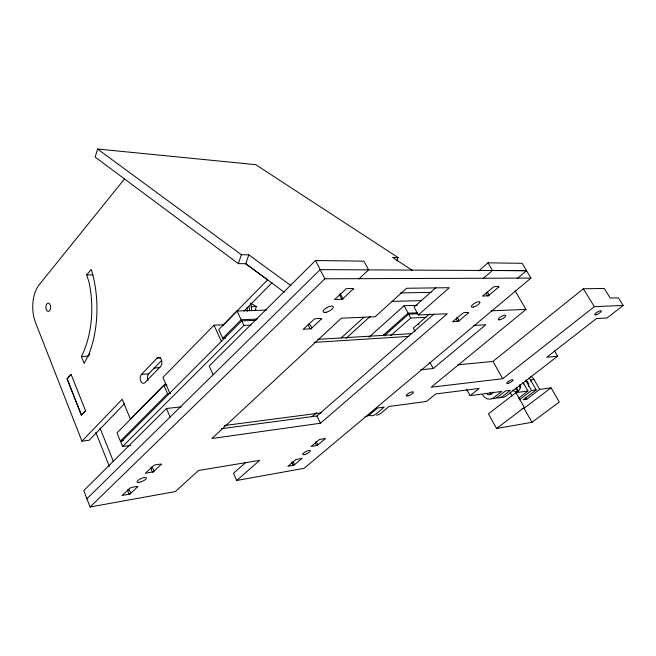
<?xml version="1.0" encoding="UTF-8"?>
<svg xmlns="http://www.w3.org/2000/svg" width="656" height="656" viewBox="0 0 656 656"><rect width="100%" height="100%" fill="white"/><g stroke="black" fill="none" stroke-linecap="round" stroke-linejoin="round"><path stroke-width="0.98" d="M255.266 310.419L256.332 306.549L251.1 303.408M396.782 260.981L398.118 257.57L255.717 164.656L97.539 149.01L95.145 157.096L238.325 263.63L245.738 263.712L284.368 292.281M238.325 263.63L241.408 254.725L248.821 254.856L290.952 285.631M245.738 263.712L248.821 254.856M124.402 179.08L39.245 284.671A27.593 15.752 89.2 0 0 35.539 322.613L81.943 441.176L89.159 440.25L124.509 403.67M86.715 274.856L91.25 269.452A81.483 46.568 89.2 0 1 88.986 354.035L84.14 363.383L81.385 356.544A73.185 41.812 89.2 0 0 89.003 282.178L86.715 274.856L93.029 274.864M127.723 489.581C128.215 496.961 133.307 494.526 128.519 489.212M150.954 467.416C151.577 474.903 156.62 472.517 151.766 467.039M71.102 374.355L67.084 378.848L81.418 415.182L85.559 410.771L71.102 374.355L67.084 378.848L81.442 415.174L85.575 410.763M308.476 324.392C309.386 331.649 314.601 329.443 309.361 323.982M339.693 294.79L341.825 299.505L342.785 299.243L343.08 298.857L340.144 293.494M157.014 358.143A4.895 3.091 87.1 0 1 161.335 359.636A4.895 3.091 87.1 0 1 160.589 366.401L144.935 382.604A4.838 3.001 86.7 0 1 140.745 381.054A4.838 3.001 86.7 0 1 141.458 374.404L157.014 358.143L160.654 357.889M81.943 441.176L122.205 399.266L130.429 419.192L165.632 383.448M148.01 380.431A4.813 3.009 86.6 0 1 148.723 373.822L161.458 360.587M223.606 324.786L213.971 325.204L162.967 377.397L169.773 393.124M223.097 325.089L267.64 279.866L245.459 263.532M166.919 385.015L163.91 385.293L117.039 432.886L120.384 441.119L123.385 440.725M266.492 310.083L237.046 311.01L218.735 329.607L222.737 338.266L225.746 338.094M244.007 311.018L272.027 282.736M120.384 441.119L167.551 393.723L170.56 393.428M222.737 338.266L241.178 319.734L257.414 319.095M255.947 320.333L241.744 320.907L120.843 442.218L122.582 446.498L130.692 445.383M122.582 446.498L243.884 325.442L250.986 325.122M181.146 406.868L166.46 408.491L83.779 490.581L90.093 506.99L175.406 491.557L198.465 470.508L259.735 460.323L236.701 480.487L233.511 473.271L245.721 462.472M358.914 278.972L368.557 269.846L363.916 261.154L315.511 260.506L209.215 366.04L213.151 374.748M86.92 498.74L320.194 269.616L526.547 270.698L517.158 278.587M291.977 461.734C291.994 466.605 296.52 466.268 293.06 462.275M90.093 506.99L324.884 278.792L530.95 278.078L522.143 263.327L488.015 262.826L478.782 270.903M315.528 442.907C316.356 448.204 319.628 444.85 315.79 441.701M456.264 317.98C456.732 323.523 461.562 321.866 457.011 317.627M486.645 293.257C487.219 298.472 491.41 295.208 486.932 292.068M130.323 493.689L137.366 487.006C141.007 485.809 129.65 487.236 129.929 488.277L122.008 495.551L129.527 494.058M153.643 471.574L160.999 464.604C164.681 463.431 153.356 464.628 153.537 465.768L145.279 473.296L152.832 471.951M311.518 328.303L320.973 319.39C324.991 318.226 313.478 318.127 313.666 319.702L303.162 329.353L310.632 328.713M342.858 298.751L352.78 289.394C357.307 288.378 345.081 287.845 345.523 289.493L334.511 299.62L341.948 299.161M341.128 338.037L363.809 317.299M346.007 338.398L370.181 316.397M368.975 337.192L404.071 305.745L417.355 305.327M435.822 287.738L414.034 307.098L418.315 314.978L447.31 313.765L320.472 423.235L211.913 438.503L341.374 318.185L375.134 316.782L406.556 288.271L449.311 287.697L418.315 314.978M382.924 335.511L408.081 313.166L417.265 312.805M384.162 335.856L408.622 314.158L417.806 313.789M390.771 335.618L410.705 318.021L425.998 317.34M311.994 416.667L316.594 412.64M429.516 313.962L413.354 328.09L415.133 331.395M221.556 428.688L316.955 415.978L433.837 314.167M483.177 278.505L492.467 270.461L526.522 270.657M458.938 320.94L467.925 313.215C471.229 312.281 462.66 312.092 462.521 313.445L452.517 321.834L458.101 321.284M488.851 295.405L498.298 287.361C501.725 286.434 493 286.073 492.968 287.435L482.545 296.127L488.089 295.758M294.265 464.866L302.08 458.421L295.831 459.536L287.877 466.342L293.593 465.194M317.463 445.194L325.556 438.511L319.324 439.528L311.083 446.547L316.782 445.522M530.95 278.078L304.163 468.294L236.701 480.487M420.652 369.779L433.247 368.533L485.817 324.761L473.607 325.442M515.075 290.813L525.997 309.419L431.181 387.22L502.717 378.717L594.336 306.655L623.2 305.491L618.387 297.816L610.236 298.062L604.225 288.427L583.348 288.788L492.976 361.407L457.568 364.867M466.67 389.377L470.098 395.658L479.192 388.45L435.732 393.953L426.482 401.472L389.049 406.466L380.578 413.501A11.152 8.323 82.9 0 1 376.503 415.076M554.566 350.993L557.625 356.183L506.079 396.027A9.75 7.954 81 0 1 500.093 397.175M623.2 305.491L607.03 317.988L596.435 318.578L546.702 357.266L557.625 356.183M523.226 382.669L527.973 390.992L515.944 392.641L488.449 413.821L496.526 428.507L531.967 422.316L559.273 402.046L551.04 387.835L539.667 389.393L526.67 399.274L523.168 399.791L536.19 389.869L530.524 379.98A9.504 7.872 80.4 0 0 529.105 378.069M518.74 398.061L527.973 390.992M519.232 399.889L531.516 390.509L536.19 389.869M496.526 428.507L524.333 407.491L515.944 392.641M522.045 408.557L524.021 408.245L551.04 387.835M470.098 395.658L501.725 391.443L493.599 397.766A9.889 8.003 81.2 0 1 482.39 394.494M224.213 425.547L321.522 412.821M530.524 379.98L534.009 379.545L539.667 389.393M141.458 374.404L148.723 373.822M153.791 368.065L159.916 367.598M81.385 356.544L88.593 356.093A72.783 41.877 89.2 0 0 89.864 353.486M314.068 342.391L408.868 336.38M317.816 339.349L411.624 333.642M490.991 310.837L525.997 309.419M251.314 306.688L256.332 306.549M392.124 301.383L421.808 300.596M400.521 292.929L431.205 292.379M398.118 257.57L392.632 257.472L412.255 270.321M97.539 149.01L241.408 254.725M583.348 288.788L594.336 306.655M488.015 262.826L492.467 270.461M525.833 380.562L531.516 390.509M525.653 397.495L526.67 399.274M518.527 391.583L517.6 389.943A9.504 7.872 80.4 0 1 516.641 387.704M524.021 408.245L531.967 422.316M492.976 361.407L502.717 378.717M510.237 392.714L512.098 396.027M404.071 305.745L408.081 313.166M408.622 314.158L410.705 318.021M429.983 362.456L433.247 368.533M315.511 260.506L324.884 278.792M316.955 415.978L320.472 423.235M237.046 311.01L241.178 319.734M241.744 320.907L243.884 325.442M213.971 325.204L221.4 341.317M163.91 385.293L167.551 393.723M166.46 408.491L170.117 417.027M99.999 428.032L113.291 461.234M95.809 432.378L109.372 466.449M530.835 376.216A9.463 7.856 80.4 0 1 534.009 379.545M520.306 387.86A5.494 4.551 80.4 0 1 519.486 385.154M525.948 380.16A5.494 4.551 80.4 0 1 528.556 386.236M530.45 380.554A5.469 4.543 80.4 0 1 531.27 381.661M518.56 390.943A5.519 4.559 80.5 0 1 515.591 388.483M523.078 382.694A5.519 4.559 80.5 0 1 523.644 384.006M520.085 384.457A5.543 4.567 80.6 0 1 518.429 390.755A5.543 4.567 80.6 0 1 512.836 390.066M496.379 397.7A9.791 7.97 81 0 0 502.373 396.544L510.466 390.271L505.489 390.935L497.379 397.241A9.848 7.987 81.1 0 1 492.066 398.561M365.072 416.683A11.283 8.348 83.1 0 0 369.172 415.092L377.659 407.983L384.203 407.105L375.724 414.182A11.209 8.339 83 0 1 369.451 415.42M493.009 391.96A5.494 4.444 81.2 0 1 486.08 393.321M490.86 393.649A5.469 4.436 81.1 0 1 489.876 392.813M250.535 302.982A41.246 28.052 -56.5 0 1 251.576 310.813M248.96 306.286A38.515 26.199 -56.5 0 1 249.477 310.772M246.927 307.566A35.793 24.338 -56.5 0 1 247.386 311.297M417.88 324.835A4.682 1.525 -28.4 0 1 418.897 324.195M408.016 395.863A3.993 1.123 -27.8 0 0 413.378 392.222A3.993 1.123 -27.8 0 0 408.032 393.674A3.993 1.123 -27.8 0 0 408.016 395.863M508.097 383.358A3.583 0.902 -29 0 0 513.074 380.078A3.583 0.902 -29 0 0 508.597 381.333A3.583 0.902 -29 0 0 508.097 383.358M596.566 314.642A3.829 1.009 -30.5 0 0 601.298 310.96A3.829 1.009 -30.5 0 0 596.05 312.928A3.829 1.009 -30.5 0 0 596.566 314.642M499.897 319.775A4.272 1.279 -29.6 0 0 505.809 315.741A4.272 1.279 -29.6 0 0 500.454 316.996A4.272 1.279 -29.6 0 0 499.897 319.775M326.04 312.289A5.674 2.107 -27 0 0 333.338 306.877A5.674 2.107 -27 0 0 325.261 308.607A5.674 2.107 -27 0 0 326.04 312.289M473.337 307.065A4.871 1.558 -29.4 0 0 479.962 302.408A4.871 1.558 -29.4 0 0 473.648 303.867A4.871 1.558 -29.4 0 0 473.337 307.065M139.31 482.316A5.076 1.533 -23.5 0 0 146.444 478.158A5.076 1.533 -23.5 0 0 139.482 479.372A5.076 1.533 -23.5 0 0 139.31 482.316M304.983 454.444A4.289 1.181 -26.2 0 0 310.411 450.688A4.289 1.181 -26.2 0 0 304.261 452.517A4.289 1.181 -26.2 0 0 304.983 454.444M46.445 304.564A4.141 2.362 89.2 0 0 47.847 311.338A4.141 2.362 89.2 0 0 50.479 305.917A4.141 2.362 89.2 0 0 46.445 304.564"/></g></svg>
